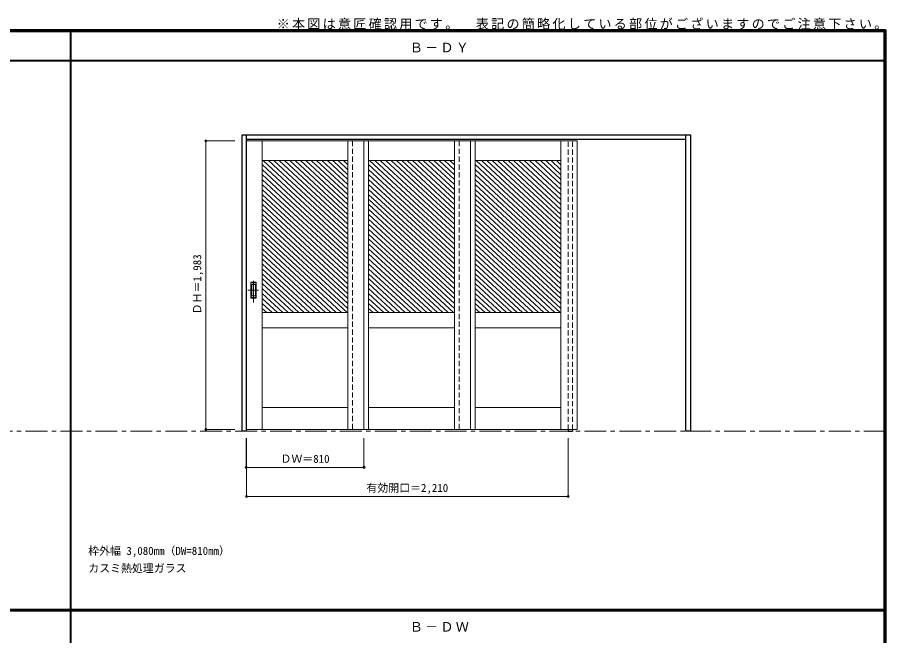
# Model space of a CAD drawing. Units: millimetres, scale not verified. Extents: x -6000 to 5700, y -4307 to 4260.
# Drawn here: x -267 to 5700, y 12 to 4260 of the extents above; entities that cross this region are included whole.
import ezdxf
from ezdxf.enums import TextEntityAlignment as Align

# ---------------------------------------------------------------- set-up
doc = ezdxf.new("R2010")
doc.units = ezdxf.units.MM
doc.header["$LTSCALE"] = 30
doc.header["$PDMODE"] = 32
doc.header["$PDSIZE"] = 15
doc.linetypes.add('CHAIN1', pattern=[8, 5, -1, 1, -1])
doc.linetypes.add('DASHED1', pattern=[1.8, 1.2, -0.6])
for name, color, linetype, lineweight in [('0-1_通り芯', 7, 'CHAIN1', 18), ('0-2_扉', 7, 'Continuous', 18), ('0-4_枠', 3, 'Continuous', 25), ('0-6_引手', 7, 'Continuous', 18), ('0-B_寸法', 4, 'Continuous', 9), ('0-C_ハッチ', 4, 'Continuous', 9), ('F-1_枠', 6, 'Continuous', 40)]:
    doc.layers.add(name, color=color, linetype=linetype, lineweight=lineweight)
doc.layers.add('0-A_文字', color=7, linetype='Continuous')
doc.styles.add('ＭＳ ゴシック', font='')
doc.styles.get('ＭＳ ゴシック').set_extended_font_data('MS Gothic')

msp = doc.modelspace()

# ---------------------------------------------------------------- linework, layer by layer
at = {"layer": '0-1_通り芯'}
msp.add_line((-5490, 1418), (5690, 1418), dxfattribs=at)
at = {"layer": '0-2_扉', "color": 4, "linetype": 'DASHED1', "lineweight": 9}
for p, q in [((1305, 3411.5), (1308, 3411.5)), ((1305, 1428.5), (1305, 3411.5)), ((2037, 3411.5), (2037, 1428.5)), ((2769, 3411.5), (2769, 1428.5)), ((2769, 3411.5), (2769, 1428.5)), ((1308, 1428.5), (1305, 1428.5))]:
    msp.add_line(p, q, dxfattribs=at)
at = {"layer": '0-2_扉'}
for p, q in [((2115, 3411.5), (1308, 3411.5)), ((1415, 3411.5), (1415, 1428.5)), ((2005, 3411.5), (2005, 1428.5)), ((2847, 3411.5), (2040, 3411.5)), ((2115, 3411.5), (2115, 1428.5)), ((2147, 3411.5), (2147, 1428.5)), ((2737, 3411.5), (2737, 1428.5)), ((3579, 3411.5), (2772, 3411.5)), ((2847, 3411.5), (2847, 1428.5)), ((2879, 3411.5), (2879, 1428.5)), ((3469, 3411.5), (3469, 1428.5)), ((3579, 3411.5), (3579, 1428.5)), ((2005, 3276.5), (1415, 3276.5)), ((2737, 3276.5), (2147, 3276.5)), ((3469, 3276.5), (2879, 3276.5)), ((1415, 2231.5), (2005, 2231.5)), ((1986.5, 2231.5), (1797.5, 2231.5)), ((2147, 2231.5), (2737, 2231.5)), ((2718.5, 2231.5), (2529.5, 2231.5)), ((2879, 2231.5), (3469, 2231.5)), ((3450.5, 2231.5), (3261.5, 2231.5)), ((2005, 2126.5), (1415, 2126.5)), ((2737, 2126.5), (2147, 2126.5)), ((3469, 2126.5), (2879, 2126.5)), ((2005, 1578.5), (1415, 1578.5)), ((2737, 1578.5), (2147, 1578.5)), ((3469, 1578.5), (2879, 1578.5)), ((2115, 1428.5), (1308, 1428.5)), ((2847, 1428.5), (2040, 1428.5)), ((3579, 1428.5), (2772, 1428.5))]:
    msp.add_line(p, q, dxfattribs=at)
at = {"layer": '0-4_枠'}
for p, q in [((1308, 1418), (1308, 3453)), ((1308, 3423), (4328, 3423)), ((4328, 1418), (4328, 3453)), ((3518, 1428.5), (3518, 1418)), ((3518, 1418), (3548, 1418)), ((3548, 1428.5), (3548, 1418)), ((4358, 1418), (4328, 1418))]:
    msp.add_line(p, q, dxfattribs=at)
at = {"layer": '0-4_枠', "color": 4, "linetype": 'DASHED1', "lineweight": 9}
for p, q in [((3518, 1426), (3518, 3423)), ((3548, 1426), (3548, 3423))]:
    msp.add_line(p, q, dxfattribs=at)
at = {"layer": '0-4_枠'}
for points in [[(1308, 1418), (1278, 1418), (1278, 3453)], [(1278, 3453), (4358, 3453), (4358, 1418)]]:
    msp.add_lwpolyline(points, dxfattribs=at)
at = {"layer": '0-6_引手', "linetype": 'CHAIN1'}
for p, q in [((1356, 2300.77), (1356, 2471.62)), ((1317.93, 2386), (1390.43, 2386))]:
    msp.add_line(p, q, dxfattribs=at)
at = {"layer": '0-6_引手'}
for p, q in [((1337, 2441), (1375, 2441)), ((1337, 2331), (1337, 2441)), ((1343.5, 2425), (1368.5, 2425)), ((1343.5, 2347), (1343.5, 2425)), ((1368.5, 2347), (1368.5, 2425)), ((1375, 2331), (1375, 2441)), ((1337, 2331), (1375, 2331)), ((1343.5, 2347), (1368.5, 2347))]:
    msp.add_line(p, q, dxfattribs=at)
at = {"layer": '0-6_引手', "linetype": 'DASHED1'}
for p, q in [((1372, 2335), (1372, 2437)), ((1340, 2335), (1372, 2335))]:
    msp.add_line(p, q, dxfattribs=at)
msp.add_lwpolyline([(1340, 2335), (1340, 2437), (1372, 2437)], dxfattribs=at)
at = {"layer": '0-B_寸法'}
for p, q in [((1028, 3411.5), (1028, 1428.5)), ((1028, 3411.5), (1228, 3411.5)), ((1028, 1428.5), (1228, 1428.5)), ((1305, 1168), (1305, 1368)), ((1308, 968), (1308, 1368)), ((2115, 1168), (2115, 1368)), ((3518, 968), (3518, 1368)), ((1305, 1168), (2115, 1168)), ((1308, 968), (3518, 968))]:
    msp.add_line(p, q, dxfattribs=at)
at = {"layer": '0-B_寸法', "color": 7}
for p in [(1028, 3411.5), (1028, 1428.5), (1305, 1168), (2115, 1168), (1308, 968), (3518, 968)]:
    msp.add_point(p, dxfattribs=at)
at = {"layer": '0-C_ハッチ'}
for p, q in [((1415, 3248.63), (2005, 2702.34)), ((1421.7, 3276.5), (2005, 2736.41)), ((1458.5, 3276.5), (2005, 2770.48)), ((1495.29, 3276.5), (2005, 2804.55)), ((1532.09, 3276.5), (2005, 2838.62)), ((1568.89, 3276.5), (2005, 2872.69)), ((1605.68, 3276.5), (2005, 2906.76)), ((1642.48, 3276.5), (2005, 2940.84)), ((1679.28, 3276.5), (2005, 2974.91)), ((1716.07, 3276.5), (2005, 3008.98)), ((1752.87, 3276.5), (2005, 3043.05)), ((1789.67, 3276.5), (2005, 3077.12)), ((1826.46, 3276.5), (2005, 3111.19)), ((1863.26, 3276.5), (2005, 3145.26)), ((1900.06, 3276.5), (2005, 3179.33)), ((1936.85, 3276.5), (2005, 3213.4)), ((1973.65, 3276.5), (2005, 3247.47)), ((2147, 3248.63), (2737, 2702.34)), ((2153.7, 3276.5), (2737, 2736.41)), ((2190.5, 3276.5), (2737, 2770.48)), ((2227.29, 3276.5), (2737, 2804.55)), ((2264.09, 3276.5), (2737, 2838.62)), ((2300.89, 3276.5), (2737, 2872.69)), ((2337.68, 3276.5), (2737, 2906.76)), ((2374.48, 3276.5), (2737, 2940.84)), ((2411.28, 3276.5), (2737, 2974.91)), ((2448.07, 3276.5), (2737, 3008.98)), ((2484.87, 3276.5), (2737, 3043.05)), ((2521.67, 3276.5), (2737, 3077.12)), ((2558.46, 3276.5), (2737, 3111.19)), ((2595.26, 3276.5), (2737, 3145.26)), ((2632.06, 3276.5), (2737, 3179.33)), ((2668.85, 3276.5), (2737, 3213.4)), ((2705.65, 3276.5), (2737, 3247.47)), ((2879, 3248.63), (3469, 2702.34)), ((2885.7, 3276.5), (3469, 2736.41)), ((2922.5, 3276.5), (3469, 2770.48)), ((2959.29, 3276.5), (3469, 2804.55)), ((2996.09, 3276.5), (3469, 2838.62)), ((3032.89, 3276.5), (3469, 2872.69)), ((3069.68, 3276.5), (3469, 2906.76)), ((3106.48, 3276.5), (3469, 2940.84)), ((3143.28, 3276.5), (3469, 2974.91)), ((3180.07, 3276.5), (3469, 3008.98)), ((3216.87, 3276.5), (3469, 3043.05)), ((3253.67, 3276.5), (3469, 3077.12)), ((3290.46, 3276.5), (3469, 3111.19)), ((3327.26, 3276.5), (3469, 3145.26)), ((3364.06, 3276.5), (3469, 3179.33)), ((3400.85, 3276.5), (3469, 3213.4)), ((3437.65, 3276.5), (3469, 3247.47)), ((1415, 3214.56), (2005, 2668.27)), ((1415, 3180.49), (2005, 2634.2)), ((2147, 3214.56), (2737, 2668.27)), ((2147, 3180.49), (2737, 2634.2)), ((2879, 3214.56), (3469, 2668.27)), ((2879, 3180.49), (3469, 2634.2)), ((1415, 3146.42), (2005, 2600.12)), ((1415, 3112.35), (2005, 2566.05)), ((2147, 3146.42), (2737, 2600.12)), ((2147, 3112.35), (2737, 2566.05)), ((2879, 3146.42), (3469, 2600.12)), ((2879, 3112.35), (3469, 2566.05)), ((1415, 3078.28), (2005, 2531.98)), ((1415, 3044.21), (2005, 2497.91)), ((2147, 3078.28), (2737, 2531.98)), ((2147, 3044.21), (2737, 2497.91)), ((2879, 3078.28), (3469, 2531.98)), ((2879, 3044.21), (3469, 2497.91)), ((1415, 3010.14), (2005, 2463.84)), ((2147, 3010.14), (2737, 2463.84)), ((2879, 3010.14), (3469, 2463.84)), ((1415, 2976.07), (2005, 2429.77)), ((1415, 2941.99), (2005, 2395.7)), ((2147, 2976.07), (2737, 2429.77)), ((2147, 2941.99), (2737, 2395.7)), ((2879, 2976.07), (3469, 2429.77)), ((2879, 2941.99), (3469, 2395.7)), ((1415, 2907.92), (2005, 2361.63)), ((1415, 2873.85), (2005, 2327.56)), ((2147, 2907.92), (2737, 2361.63)), ((2147, 2873.85), (2737, 2327.56)), ((2879, 2907.92), (3469, 2361.63)), ((2879, 2873.85), (3469, 2327.56)), ((1415, 2839.78), (2005, 2293.49)), ((1415, 2805.71), (2005, 2259.41)), ((2147, 2839.78), (2737, 2293.49)), ((2147, 2805.71), (2737, 2259.41)), ((2879, 2839.78), (3469, 2293.49)), ((2879, 2805.71), (3469, 2259.41)), ((1415, 2771.64), (1998.35, 2231.5)), ((2147, 2771.64), (2730.35, 2231.5)), ((2879, 2771.64), (3462.35, 2231.5)), ((1415, 2737.57), (1961.55, 2231.5)), ((1415, 2703.5), (1924.76, 2231.5)), ((2147, 2737.57), (2693.55, 2231.5)), ((2147, 2703.5), (2656.76, 2231.5)), ((2879, 2737.57), (3425.55, 2231.5)), ((2879, 2703.5), (3388.76, 2231.5)), ((1415, 2669.43), (1887.96, 2231.5)), ((1415, 2635.35), (1851.16, 2231.5)), ((2147, 2669.43), (2619.96, 2231.5)), ((2147, 2635.35), (2583.16, 2231.5)), ((2879, 2669.43), (3351.96, 2231.5)), ((2879, 2635.35), (3315.16, 2231.5)), ((1415, 2601.28), (1814.37, 2231.5)), ((1415, 2567.21), (1777.57, 2231.5)), ((2147, 2601.28), (2546.37, 2231.5)), ((2147, 2567.21), (2509.57, 2231.5)), ((2879, 2601.28), (3278.37, 2231.5)), ((2879, 2567.21), (3241.57, 2231.5)), ((1415, 2533.14), (1740.77, 2231.5)), ((2147, 2533.14), (2472.77, 2231.5)), ((2879, 2533.14), (3204.77, 2231.5)), ((1415, 2499.07), (1703.98, 2231.5)), ((1415, 2465), (1667.18, 2231.5)), ((2147, 2499.07), (2435.98, 2231.5)), ((2147, 2465), (2399.18, 2231.5)), ((2879, 2499.07), (3167.98, 2231.5)), ((2879, 2465), (3131.18, 2231.5)), ((1415, 2430.93), (1630.38, 2231.5)), ((1415, 2396.86), (1593.59, 2231.5)), ((2147, 2430.93), (2362.38, 2231.5)), ((2147, 2396.86), (2325.59, 2231.5)), ((2879, 2430.93), (3094.38, 2231.5)), ((2879, 2396.86), (3057.59, 2231.5)), ((1415, 2362.79), (1556.79, 2231.5)), ((1415, 2328.72), (1519.99, 2231.5)), ((2147, 2362.79), (2288.79, 2231.5)), ((2147, 2328.72), (2251.99, 2231.5)), ((2879, 2362.79), (3020.79, 2231.5)), ((2879, 2328.72), (2983.99, 2231.5)), ((1415, 2294.64), (1483.2, 2231.5)), ((2147, 2294.64), (2215.2, 2231.5)), ((2879, 2294.64), (2947.2, 2231.5)), ((1415, 2260.57), (1446.4, 2231.5)), ((2147, 2260.57), (2178.4, 2231.5)), ((2879, 2260.57), (2910.4, 2231.5))]:
    msp.add_line(p, q, dxfattribs=at)
at = {"layer": 'F-1_枠'}
for p, q in [((-6000, 4175), (5700, 4175)), ((-6000, 4170), (5700, 4170)), ((-6000, 4165), (5700, 4165)), ((100, -3997.5), (100, 4175)), ((5690, 4175), (5690, -4205)), ((5695, 4175), (5695, -4205)), ((5700, 4175), (5700, -4205)), ((-6000, 3965), (5700, 3965)), ((-6000, 190.5), (5700, 190.5)), ((-6000, 187.5), (5700, 187.5)), ((-6000, 184.5), (5700, 184.5))]:
    msp.add_line(p, q, dxfattribs=at)

# ---------------------------------------------------------------- texts
at = {"layer": '0-A_文字', "style": 'ＭＳ ゴシック'}
for s, p in [('枠外幅 3,080mm（DW=810mm）', (220, 550.5)), ('カスミ熱処理ガラス', (220, 430.5))]:
    msp.add_text(s, height=54.99, dxfattribs=at).set_placement(p, align=Align.BOTTOM_LEFT)
at = {"layer": '0-A_文字', "char_height": 65.98, "attachment_point": 7, "style": 'ＭＳ ゴシック'}
for s, insert in [('\\T1.17;※本図は意匠確認用です。\u3000表記の簡略化している部位がございますのでご注意下さい。', (1515, 4175)), ('\\T1.17;Ｂ－ＤＹ', (2430, 4020)), ('\\T1.17;Ｂ－ＤＷ', (2430, 39.5))]:
    msp.add_mtext(s, dxfattribs=dict(at, insert=insert))
at = {"layer": '0-B_寸法', "color": 7, "style": 'ＭＳ ゴシック'}
msp.add_text('ＤＨ＝1,983', height=54.99, rotation=90, dxfattribs=at).set_placement((1013, 2219.75), align=Align.BOTTOM_LEFT)
for s, p in [('ＤＷ＝810', (1541.25, 1183)), ('有効開口＝2,210', (2131.75, 983))]:
    msp.add_text(s, height=54.99, dxfattribs=at).set_placement(p, align=Align.BOTTOM_LEFT)

doc.saveas('drawing.dxf')
